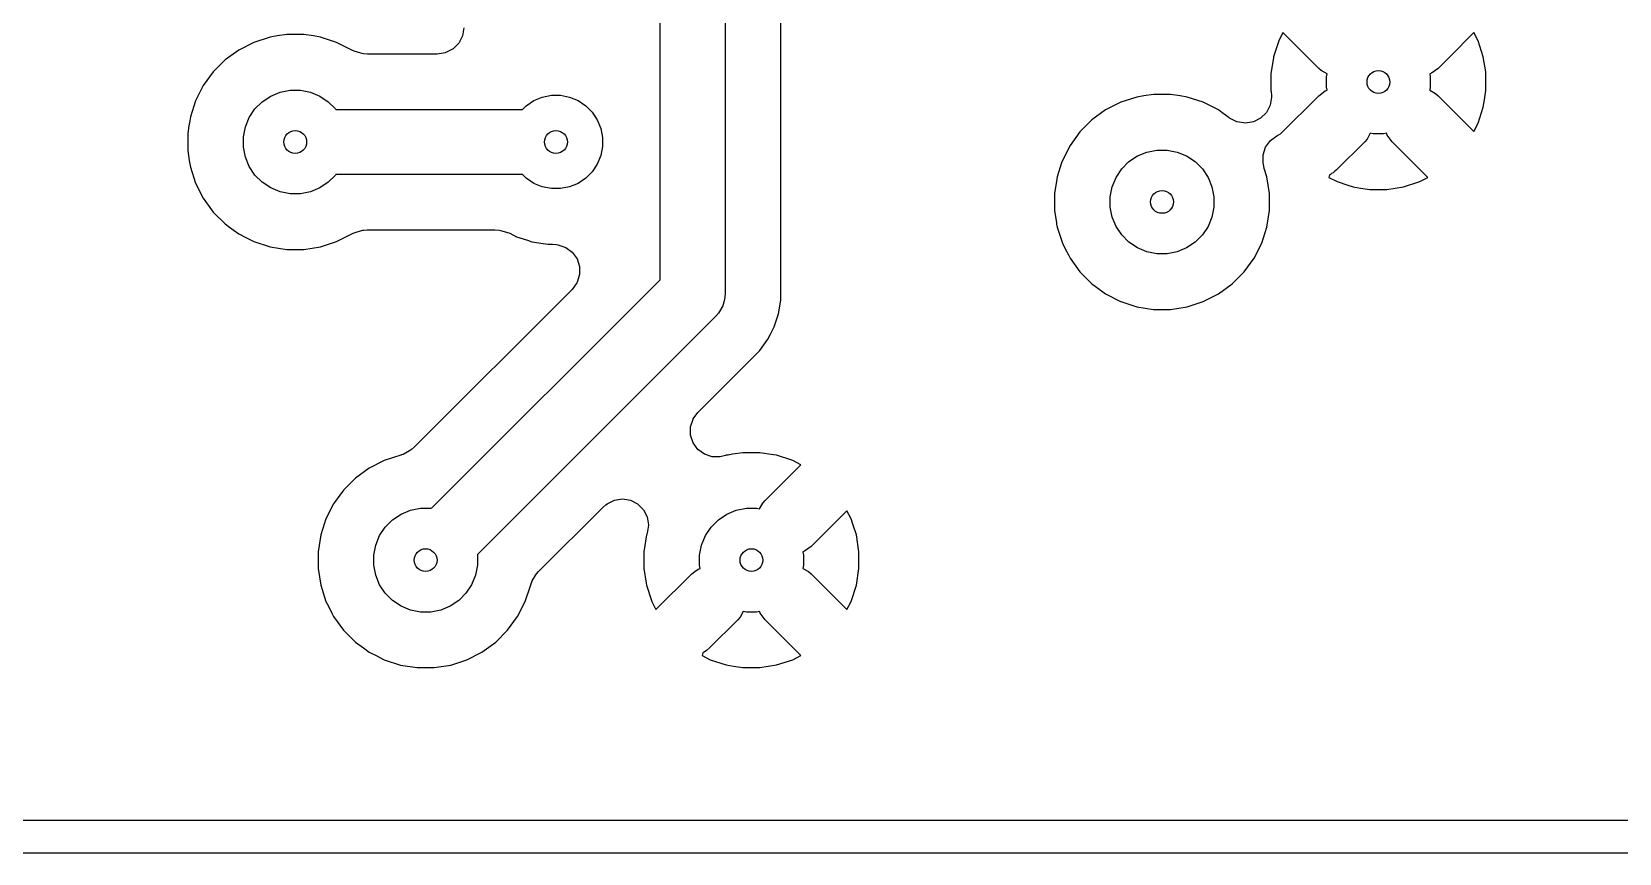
# Model space of a CAD drawing. Header units: millimetres. Extents: x 20 to 168, y -138 to -20.
# Drawn here: x 46.96 to 71.32, y -138 to -125.39 of the extents above; entities that cross this region are included whole.
import ezdxf

# ---------------------------------------------------------------- set-up
doc = ezdxf.new("R2010")
doc.units = ezdxf.units.MM
doc.layers.add('B.Cu', color=253, linetype='CONTINUOUS', true_color=0x83a598)
doc.layers.add('Edge.Cuts', color=40, linetype='CONTINUOUS', true_color=0xfabd2f)

msp = doc.modelspace()

# ---------------------------------------------------------------- linework, layer by layer
at = {"layer": 'B.Cu', "linetype": 'CONTINUOUS'}
for p, q in [((58.4484, -127.870103), (58.4484, -120.749868)), ((57.5979, -124.54), (57.5979, -129.4021)), ((56.5979, -129.194993), (56.5979, -125.04)), ((50.870103, -125.4295), (50.722409, -125.452892)), ((50.870104, -125.4295), (50.870103, -125.4295)), ((51.129896, -125.4295), (50.870104, -125.4295)), ((51.129897, -125.4295), (51.129896, -125.4295)), ((51.277591, -125.452892), (51.129897, -125.4295)), ((53.585168, -125.327353), (53.565637, -125.450651)), ((66.154552, -125.401661), (66.090881, -125.526626)), ((66.154553, -125.401661), (66.154552, -125.401661)), ((66.70354, -125.950648), (66.154553, -125.401661)), ((69.085445, -125.401661), (68.713485, -125.773622)), ((69.149113, -125.526617), (69.085445, -125.401661)), ((50.134948, -125.668365), (49.924773, -125.821066)), ((50.366419, -125.550424), (50.134948, -125.668365)), ((50.366425, -125.550421), (50.366419, -125.550424)), ((50.613503, -125.47014), (50.366425, -125.550421)), ((50.613511, -125.470138), (50.613503, -125.47014)), ((50.722407, -125.452892), (50.613511, -125.470138)), ((50.722409, -125.452892), (50.722407, -125.452892)), ((51.277592, -125.452892), (51.277591, -125.452891)), ((51.277591, -125.452891), (51.277591, -125.452892)), ((51.38649, -125.470138), (51.277592, -125.452892)), ((51.633573, -125.550421), (51.38649, -125.470138)), ((51.633575, -125.550422), (51.633573, -125.550421)), ((51.869975, -125.670874), (51.633575, -125.550422)), ((51.876792, -125.674266), (51.869975, -125.670874)), ((51.876827, -125.674283), (51.876792, -125.674266)), ((51.884141, -125.677624), (51.876827, -125.674283)), ((51.884096, -125.677723), (51.884141, -125.677624)), ((51.903911, -125.686859), (51.884096, -125.677723)), ((52.008556, -125.718605), (51.903911, -125.686859)), ((53.420688, -125.650148), (53.30949, -125.706809)), ((53.508961, -125.561878), (53.420688, -125.650148)), ((53.565637, -125.450651), (53.508961, -125.561878)), ((66.090881, -125.526626), (66.010629, -125.773618)), ((69.22937, -125.773622), (69.149113, -125.526617)), ((49.924773, -125.821066), (49.741066, -126.004773)), ((52.046328, -125.724588), (52.008556, -125.718605)), ((52.108743, -125.7295), (52.046328, -125.724588)), ((53.176485, -125.7295), (52.108743, -125.7295)), ((53.299782, -125.709964), (53.176485, -125.7295)), ((53.30949, -125.706809), (53.299782, -125.709964)), ((66.008469, -125.787259), (65.970001, -126.030142)), ((66.010629, -125.773618), (66.008469, -125.787259)), ((68.713485, -125.773622), (68.536467, -125.95064)), ((69.265981, -126.004773), (69.22937, -125.773622)), ((49.741066, -126.004773), (49.588365, -126.214948)), ((65.970001, -126.030142), (65.97, -126.030146)), ((65.97, -126.030146), (65.97, -126.289856)), ((66.742762, -125.985045), (66.70354, -125.950648)), ((66.833278, -126.034195), (66.742762, -125.985045)), ((66.823852, -126.081586), (66.833278, -126.034195)), ((66.823852, -126.238414), (66.823852, -126.081586)), ((68.435473, -126.024016), (68.406564, -126.033408)), ((68.406564, -126.033408), (68.416148, -126.081586)), ((68.416148, -126.081586), (68.416148, -126.238414)), ((68.536467, -125.95064), (68.435473, -126.024016)), ((69.269999, -126.030139), (69.265981, -126.004773)), ((69.27, -126.030142), (69.269999, -126.030139)), ((69.27, -126.289856), (69.27, -126.030142)), ((49.588365, -126.214948), (49.470424, -126.446419)), ((50.492485, -126.461592), (50.622883, -126.374463)), ((50.622883, -126.374463), (50.767772, -126.314448)), ((50.767772, -126.314448), (50.921586, -126.283852)), ((50.921586, -126.283852), (51.078414, -126.283852)), ((51.078414, -126.283852), (51.232228, -126.314448)), ((51.232228, -126.314448), (51.377117, -126.374463)), ((51.377117, -126.374463), (51.507515, -126.461592)), ((54.660594, -126.445017), (54.790995, -126.391003)), ((54.790995, -126.391003), (54.929428, -126.363467)), ((54.929428, -126.363467), (55.070572, -126.363467)), ((55.070572, -126.363467), (55.209005, -126.391003)), ((55.209005, -126.391003), (55.339406, -126.445017)), ((63.913503, -126.39014), (63.666425, -126.470421)), ((63.913511, -126.390138), (63.913503, -126.39014)), ((64.022407, -126.372892), (63.913511, -126.390138)), ((64.022409, -126.372892), (64.022407, -126.372892)), ((64.170103, -126.3495), (64.022409, -126.372892)), ((64.170104, -126.3495), (64.170103, -126.3495)), ((64.429896, -126.3495), (64.170104, -126.3495)), ((64.429897, -126.3495), (64.429896, -126.3495)), ((64.577591, -126.372892), (64.429897, -126.3495)), ((64.577592, -126.372892), (64.577591, -126.372891)), ((64.577591, -126.372891), (64.577591, -126.372892)), ((64.68649, -126.390138), (64.577592, -126.372892)), ((64.933573, -126.470421), (64.68649, -126.390138)), ((65.97741, -126.392305), (65.957882, -126.515603)), ((65.97, -126.289856), (65.9725, -126.305645)), ((65.9725, -126.305645), (65.97741, -126.368049)), ((65.97741, -126.368049), (65.97741, -126.392305)), ((66.116811, -126.95608), (66.703538, -126.369353)), ((66.703538, -126.369353), (66.804526, -126.295982)), ((66.804526, -126.295982), (66.833434, -126.286588)), ((66.833434, -126.286588), (66.823852, -126.238414)), ((68.416148, -126.238414), (68.40672, -126.285806)), ((68.40672, -126.285806), (68.497225, -126.334946)), ((68.497225, -126.334946), (68.536458, -126.369351)), ((68.536458, -126.369351), (69.085444, -126.918337)), ((69.246976, -126.435222), (69.27, -126.289856)), ((49.470421, -126.446425), (49.390138, -126.693508)), ((49.470424, -126.446419), (49.470421, -126.446425)), ((50.294463, -126.702883), (50.381592, -126.572485)), ((50.381592, -126.572485), (50.492485, -126.461592)), ((51.507515, -126.461592), (51.618408, -126.572485)), ((51.618408, -126.572485), (51.623429, -126.58)), ((51.623429, -126.58), (54.486669, -126.58)), ((54.486669, -126.58), (54.543237, -126.523432)), ((54.543237, -126.523432), (54.660594, -126.445017)), ((55.339406, -126.445017), (55.456763, -126.523432)), ((55.456763, -126.523432), (55.556568, -126.623237)), ((55.556568, -126.623237), (55.634983, -126.740594)), ((63.434948, -126.588365), (63.224773, -126.741066)), ((63.666419, -126.470424), (63.434948, -126.588365)), ((63.666425, -126.470421), (63.666419, -126.470424)), ((64.933579, -126.470424), (64.933573, -126.470421)), ((65.165049, -126.588364), (64.933579, -126.470424)), ((65.217965, -126.62681), (65.165049, -126.588364)), ((65.328693, -126.707259), (65.217965, -126.62681)), ((65.901208, -126.626831), (65.812936, -126.715103)), ((65.957882, -126.515603), (65.901208, -126.626831)), ((69.149114, -126.793379), (69.22937, -126.546377)), ((69.22937, -126.546377), (69.246976, -126.435222)), ((49.367826, -126.834394), (49.3495, -126.950103)), ((49.380467, -126.754579), (49.367826, -126.834394)), ((49.390138, -126.693508), (49.380467, -126.754578)), ((49.380467, -126.754578), (49.380467, -126.754579)), ((50.203852, -127.001586), (50.234448, -126.847772)), ((50.234448, -126.847772), (50.294463, -126.702883)), ((55.634983, -126.740594), (55.688997, -126.870995)), ((55.688997, -126.870995), (55.716533, -127.009428)), ((63.224773, -126.741066), (63.041066, -126.924773)), ((65.335936, -126.712521), (65.328693, -126.707259)), ((65.335953, -126.712533), (65.335936, -126.712521)), ((65.447181, -126.769199), (65.335953, -126.712533)), ((65.454795, -126.771673), (65.447181, -126.769199)), ((65.455132, -126.771783), (65.454795, -126.771673)), ((65.57841, -126.791305), (65.455132, -126.771783)), ((65.701708, -126.771777), (65.57841, -126.791305)), ((65.812936, -126.715103), (65.701708, -126.771777)), ((69.085445, -126.918337), (69.149112, -126.793384)), ((69.149112, -126.793384), (69.149114, -126.793379)), ((49.3495, -126.950103), (49.3495, -127.209897)), ((50.203852, -127.158414), (50.203852, -127.001586)), ((55.716533, -127.150572), (55.688997, -127.289005)), ((55.716533, -127.009428), (55.716533, -127.150572)), ((62.888365, -127.134948), (62.770424, -127.366419)), ((63.041066, -126.924773), (62.888365, -127.134948)), ((65.889076, -127.157668), (65.962449, -127.056672)), ((65.962449, -127.056672), (66.063341, -126.983345)), ((66.063341, -126.983345), (66.116808, -126.956081)), ((66.116808, -126.956081), (66.116808, -126.95608)), ((66.116808, -126.95608), (66.116811, -126.95608)), ((67.410641, -127.076464), (66.978522, -127.508583)), ((67.445046, -127.037234), (67.410641, -127.076464)), ((67.494193, -126.94672), (67.445046, -127.037234)), ((67.541586, -126.956148), (67.494193, -126.94672)), ((67.698414, -126.956148), (67.541586, -126.956148)), ((67.74659, -126.946564), (67.698414, -126.956148)), ((67.755983, -126.975473), (67.74659, -126.946564)), ((67.829356, -127.076463), (67.755983, -126.975473)), ((68.378337, -127.625444), (67.829356, -127.076463)), ((69.085444, -126.918337), (69.085445, -126.918337)), ((49.3495, -127.209897), (49.362085, -127.289358)), ((49.362085, -127.289358), (49.374292, -127.366429)), ((49.374292, -127.366429), (49.374292, -127.366431)), ((49.374292, -127.366431), (49.390138, -127.466487)), ((50.234448, -127.312228), (50.203852, -127.158414)), ((50.294463, -127.457117), (50.234448, -127.312228)), ((55.688997, -127.289005), (55.634983, -127.419406)), ((62.770421, -127.366427), (62.758617, -127.402756)), ((62.770422, -127.366424), (62.770421, -127.366427)), ((62.770424, -127.366419), (62.770422, -127.366422)), ((62.770422, -127.366422), (62.770422, -127.366424)), ((63.681592, -127.492485), (63.792485, -127.381592)), ((63.792485, -127.381592), (63.922883, -127.294463)), ((63.922883, -127.294463), (64.067772, -127.234448)), ((64.067772, -127.234448), (64.221586, -127.203852)), ((64.221586, -127.203852), (64.378414, -127.203852)), ((64.378414, -127.203852), (64.532228, -127.234448)), ((64.532228, -127.234448), (64.677117, -127.294463)), ((64.677117, -127.294463), (64.807515, -127.381592)), ((64.807515, -127.381592), (64.918408, -127.492485)), ((65.849832, -127.365569), (65.850505, -127.361319)), ((65.850505, -127.369819), (65.849832, -127.365569)), ((65.850503, -127.276393), (65.889076, -127.157668)), ((65.850505, -127.361319), (65.850503, -127.276393)), ((65.850505, -127.401219), (65.850505, -127.369819)), ((49.390138, -127.466487), (49.39014, -127.466495)), ((49.39014, -127.466495), (49.470359, -127.71338)), ((50.381592, -127.587515), (50.294463, -127.457117)), ((50.492485, -127.698408), (50.381592, -127.587515)), ((51.618408, -127.587515), (51.507515, -127.698408)), ((51.623429, -127.58), (51.618408, -127.587515)), ((54.486669, -127.58), (51.623429, -127.58)), ((54.543237, -127.636568), (54.486669, -127.58)), ((54.660594, -127.714983), (54.543237, -127.636568)), ((55.456763, -127.636568), (55.339406, -127.714983)), ((55.556568, -127.536763), (55.456763, -127.636568)), ((55.634983, -127.419406), (55.556568, -127.536763)), ((62.690139, -127.613505), (62.678164, -127.689111)), ((62.758617, -127.402756), (62.690139, -127.613505)), ((63.534448, -127.767772), (63.594463, -127.622883)), ((63.594463, -127.622883), (63.681592, -127.492485)), ((64.918408, -127.492485), (65.005537, -127.622883)), ((65.005537, -127.622883), (65.065552, -127.767772)), ((65.854748, -127.428003), (65.850505, -127.401219)), ((65.867816, -127.484005), (65.854748, -127.428003)), ((65.868957, -127.486317), (65.867816, -127.484005)), ((65.86936, -127.488862), (65.868957, -127.486317)), ((65.90986, -127.613507), (65.86936, -127.488862)), ((65.9505, -127.870103), (65.90986, -127.613507)), ((66.871641, -127.583871), (66.86166, -127.625444)), ((66.86166, -127.625444), (66.861661, -127.625444)), ((66.861661, -127.625445), (66.86166, -127.625445)), ((66.86166, -127.625445), (66.986617, -127.689113)), ((66.861661, -127.625444), (66.861661, -127.625445)), ((66.877532, -127.581957), (66.871641, -127.583871)), ((66.900886, -127.564989), (66.877532, -127.581957)), ((66.926772, -127.552214), (66.900886, -127.564989)), ((66.951071, -127.528527), (66.926772, -127.552214)), ((66.978522, -127.508583), (66.951071, -127.528527)), ((68.253384, -127.689112), (68.378337, -127.625445)), ((68.378337, -127.625445), (68.378337, -127.625444)), ((49.470359, -127.71338), (49.470421, -127.713572)), ((49.470421, -127.713572), (49.470422, -127.713575)), ((49.470422, -127.713575), (49.588365, -127.94505)), ((50.622883, -127.785537), (50.492485, -127.698408)), ((50.767772, -127.845552), (50.622883, -127.785537)), ((50.921586, -127.876148), (50.767772, -127.845552)), ((51.078414, -127.876148), (50.921586, -127.876148)), ((51.232228, -127.845552), (51.078414, -127.876148)), ((51.377117, -127.785537), (51.232228, -127.845552)), ((51.507515, -127.698408), (51.377117, -127.785537)), ((54.790995, -127.768997), (54.660594, -127.714983)), ((54.929428, -127.796533), (54.790995, -127.768997)), ((55.070572, -127.796533), (54.929428, -127.796533)), ((55.209005, -127.768997), (55.070572, -127.796533)), ((55.339406, -127.714983), (55.209005, -127.768997)), ((58.4484, -129.274989), (58.4484, -127.870103)), ((62.674291, -127.713572), (62.6495, -127.870103)), ((62.6495, -127.870103), (62.6495, -128.129897)), ((62.678165, -127.689112), (62.674291, -127.713572)), ((62.678164, -127.689111), (62.678165, -127.689112)), ((63.503852, -127.921586), (63.534448, -127.767772)), ((65.065552, -127.767772), (65.096148, -127.921586)), ((65.9505, -128.129897), (65.9505, -127.870103)), ((66.986617, -127.689113), (67.151287, -127.742617)), ((67.151287, -127.742617), (67.233621, -127.76937)), ((67.233621, -127.76937), (67.344493, -127.78693)), ((67.344493, -127.78693), (67.490142, -127.809999)), ((67.490142, -127.809999), (67.490144, -127.81)), ((67.490144, -127.81), (67.749855, -127.81)), ((67.749855, -127.81), (67.749857, -127.81)), ((67.749857, -127.809999), (68.006377, -127.76937)), ((67.749857, -127.81), (67.749857, -127.809999)), ((68.006377, -127.76937), (68.253379, -127.689114)), ((68.253379, -127.689114), (68.253384, -127.689112)), ((49.588365, -127.94505), (49.588366, -127.945051)), ((49.588366, -127.945051), (49.741069, -128.155229)), ((63.503852, -128.078414), (63.503852, -127.921586)), ((63.534448, -128.232228), (63.503852, -128.078414)), ((65.096148, -128.078414), (65.065552, -128.232228)), ((65.096148, -127.921586), (65.096148, -128.078414)), ((49.741069, -128.155229), (49.924771, -128.338931)), ((49.924771, -128.338931), (49.924774, -128.338933)), ((49.924774, -128.338933), (49.990236, -128.386494)), ((62.6495, -128.129897), (62.67998, -128.322344)), ((62.67998, -128.322344), (62.682802, -128.340164)), ((62.682802, -128.340164), (62.682803, -128.340174)), ((62.682803, -128.340174), (62.690138, -128.38649)), ((63.594463, -128.377117), (63.534448, -128.232228)), ((65.065552, -128.232228), (65.005537, -128.377117)), ((65.90986, -128.386493), (65.9505, -128.129897)), ((49.990236, -128.386494), (50.134949, -128.491634)), ((50.134949, -128.491634), (50.240558, -128.545445)), ((50.240558, -128.545445), (50.366426, -128.609578)), ((50.366426, -128.609578), (50.366427, -128.609579)), ((50.366427, -128.609579), (50.613499, -128.689858)), ((51.386493, -128.68986), (51.633572, -128.609579)), ((51.633572, -128.609579), (51.85905, -128.494691)), ((51.85905, -128.494691), (51.887459, -128.481594)), ((51.887459, -128.481594), (51.933198, -128.462647)), ((51.933198, -128.462647), (52.039004, -128.435038)), ((52.039004, -128.435038), (52.053986, -128.433265)), ((52.053986, -128.433265), (52.100877, -128.4305)), ((52.100877, -128.4305), (54.06399, -128.4305)), ((54.06399, -128.4305), (54.126398, -128.43541)), ((54.126398, -128.43541), (54.17197, -128.442628)), ((54.17197, -128.442628), (54.290686, -128.481199)), ((54.290686, -128.481199), (54.397137, -128.535439)), ((54.397137, -128.535439), (54.443887, -128.550629)), ((54.443887, -128.550629), (54.562425, -128.589145)), ((54.562425, -128.589145), (54.562426, -128.589145)), ((54.562426, -128.589145), (54.630828, -128.61137)), ((54.630828, -128.61137), (54.632202, -128.611823)), ((54.632202, -128.611823), (54.63224, -128.611829)), ((54.63224, -128.611829), (54.876399, -128.6505)), ((62.690138, -128.38649), (62.770422, -128.633576)), ((63.681592, -128.507515), (63.594463, -128.377117)), ((63.792485, -128.618408), (63.681592, -128.507515)), ((64.918408, -128.507515), (64.807515, -128.618408)), ((65.005537, -128.377117), (64.918408, -128.507515)), ((65.829579, -128.633572), (65.90986, -128.386493)), ((50.613499, -128.689858), (50.613502, -128.689858)), ((50.613502, -128.689858), (50.613507, -128.68986)), ((50.613507, -128.68986), (50.870103, -128.7305)), ((50.870103, -128.7305), (50.870106, -128.7305)), ((50.870106, -128.7305), (51.129894, -128.7305)), ((51.129894, -128.7305), (51.129897, -128.7305)), ((51.129897, -128.7305), (51.386493, -128.68986)), ((54.876399, -128.6505), (54.876402, -128.6505)), ((54.876402, -128.6505), (54.944931, -128.6505)), ((54.944931, -128.6505), (55.007347, -128.655412)), ((55.007347, -128.655412), (55.031302, -128.659206)), ((55.031302, -128.659206), (55.150027, -128.697782)), ((55.150027, -128.697782), (55.25102, -128.771157)), ((55.25102, -128.771157), (55.324397, -128.87215)), ((62.770422, -128.633576), (62.770425, -128.633582)), ((62.770425, -128.633582), (62.819553, -128.73)), ((62.819553, -128.73), (62.86285, -128.814974)), ((62.86285, -128.814974), (62.888366, -128.865051)), ((63.922883, -128.705537), (63.792485, -128.618408)), ((64.067772, -128.765552), (63.922883, -128.705537)), ((64.221586, -128.796148), (64.067772, -128.765552)), ((64.378414, -128.796148), (64.221586, -128.796148)), ((64.532228, -128.765552), (64.378414, -128.796148)), ((64.677117, -128.705537), (64.532228, -128.765552)), ((64.807515, -128.618408), (64.677117, -128.705537)), ((65.711634, -128.865051), (65.829579, -128.633572)), ((55.324397, -128.87215), (55.362973, -128.990875)), ((55.362973, -128.990875), (55.362974, -129.11571)), ((62.888366, -128.865051), (63.041069, -129.075229)), ((63.041069, -129.075229), (63.224771, -129.258931)), ((65.375229, -129.258931), (65.558931, -129.075229)), ((65.558931, -129.075229), (65.711634, -128.865051)), ((55.247228, -129.342875), (52.82905, -131.761051)), ((53.087278, -132.705615), (56.5979, -129.194993)), ((55.247241, -129.342862), (55.247228, -129.342875)), ((55.320613, -129.241865), (55.247241, -129.342862)), ((55.324406, -129.23442), (55.320613, -129.241865)), ((55.362974, -129.11571), (55.324406, -129.23442)), ((58.448401, -129.275051), (58.4484, -129.274989)), ((58.448401, -129.281668), (58.448401, -129.275051)), ((58.448401, -129.295813), (58.448401, -129.281668)), ((58.448401, -129.508386), (58.448401, -129.295813)), ((63.224771, -129.258931), (63.275535, -129.295813)), ((63.275535, -129.295813), (63.434949, -129.411634)), ((65.165051, -129.411634), (65.375229, -129.258931)), ((57.573733, -129.541592), (57.55984, -129.593442)), ((57.593623, -129.467363), (57.573733, -129.541592)), ((57.5979, -129.4021), (57.593623, -129.467347)), ((57.593623, -129.467347), (57.593623, -129.467363)), ((58.415146, -129.718343), (58.448401, -129.508386)), ((63.434949, -129.411634), (63.660628, -129.526624)), ((63.660628, -129.526624), (63.666428, -129.529579)), ((63.666428, -129.529579), (63.666429, -129.529579)), ((63.666429, -129.529579), (63.666433, -129.529581)), ((63.666433, -129.529581), (63.913499, -129.609858)), ((64.686493, -129.60986), (64.933572, -129.529579)), ((64.933572, -129.529579), (65.165051, -129.411634)), ((57.451454, -129.755653), (53.794384, -133.412721)), ((57.494561, -129.706496), (57.451454, -129.755653)), ((57.494577, -129.706481), (57.494561, -129.706496)), ((57.55984, -129.593442), (57.494577, -129.706481)), ((58.349457, -129.920512), (58.415146, -129.718343)), ((63.913499, -129.609858), (63.913502, -129.609858)), ((63.913502, -129.609858), (63.913507, -129.60986)), ((63.913507, -129.60986), (64.170103, -129.6505)), ((64.170103, -129.6505), (64.170106, -129.6505)), ((64.170106, -129.6505), (64.429894, -129.6505)), ((64.429894, -129.6505), (64.429895, -129.6505)), ((64.429895, -129.6505), (64.429897, -129.6505)), ((64.429897, -129.6505), (64.686493, -129.60986)), ((58.252951, -130.109916), (58.293597, -130.030144)), ((58.293597, -130.030144), (58.349457, -129.920512)), ((57.977692, -130.432204), (58.128004, -130.281892)), ((58.128004, -130.281892), (58.252951, -130.109916)), ((57.178963, -131.230929), (57.977688, -130.432206)), ((57.977688, -130.432206), (57.977692, -130.432204)), ((57.10559, -131.33192), (57.178963, -131.230929)), ((57.064525, -131.580352), (57.064528, -131.455518)), ((57.064528, -131.455518), (57.103101, -131.336805)), ((57.103101, -131.336805), (57.10559, -131.33192)), ((52.82905, -131.761051), (52.781444, -131.801711)), ((57.103098, -131.699078), (57.064525, -131.580352)), ((57.176471, -131.800073), (57.103098, -131.699078)), ((52.366421, -131.970422), (52.134948, -132.088365)), ((52.366458, -131.970409), (52.366421, -131.970422)), ((52.618834, -131.888407), (52.366458, -131.970409)), ((52.627345, -131.885535), (52.618834, -131.888407)), ((52.627365, -131.885528), (52.627345, -131.885535)), ((52.633662, -131.883245), (52.627365, -131.885528)), ((52.633669, -131.883262), (52.633662, -131.883245)), ((52.654079, -131.875732), (52.633669, -131.883262)), ((52.750502, -131.824192), (52.654079, -131.875732)), ((52.781444, -131.801711), (52.750502, -131.824192)), ((57.277463, -131.873452), (57.176471, -131.800073)), ((57.396187, -131.912031), (57.277463, -131.873452)), ((57.521021, -131.912034), (57.396187, -131.912031)), ((57.542125, -131.908692), (57.521021, -131.912034)), ((57.603022, -131.894072), (57.542125, -131.908692)), ((57.613612, -131.89063), (57.603022, -131.894072)), ((57.64463, -131.885718), (57.613612, -131.89063)), ((57.644632, -131.885718), (57.64463, -131.885718)), ((57.7101, -131.875348), (57.644632, -131.885718)), ((57.870145, -131.85), (57.7101, -131.875348)), ((58.129864, -131.85), (57.870145, -131.85)), ((58.129866, -131.85), (58.129864, -131.85)), ((58.338482, -131.883043), (58.129866, -131.85)), ((58.338498, -131.883045), (58.338482, -131.883043)), ((58.3385, -131.883046), (58.338498, -131.883045)), ((58.38637, -131.890627), (58.3385, -131.883046)), ((58.386375, -131.890628), (58.38637, -131.890627)), ((58.386378, -131.890629), (58.386375, -131.890628)), ((58.386385, -131.890631), (58.386378, -131.890629)), ((58.633382, -131.970886), (58.386384, -131.890631)), ((58.386384, -131.890631), (58.386385, -131.890631)), ((58.758336, -132.034552), (58.633382, -131.970886)), ((51.924773, -132.241066), (51.741066, -132.424773)), ((52.134948, -132.088365), (51.924773, -132.241066)), ((58.209354, -132.583538), (58.758337, -132.034554)), ((58.758337, -132.034553), (58.758336, -132.034552)), ((58.758337, -132.034554), (58.758337, -132.034553)), ((51.741066, -132.424773), (51.588365, -132.634948)), ((51.588365, -132.634948), (51.470424, -132.866419)), ((52.622883, -132.794463), (52.767772, -132.734448)), ((52.767772, -132.734448), (52.921586, -132.703852)), ((52.921586, -132.703852), (53.078414, -132.703852)), ((53.078414, -132.703852), (53.087278, -132.705615)), ((54.733371, -133.676521), (55.719972, -132.68992)), ((55.719972, -132.68992), (55.76758, -132.64926)), ((55.76758, -132.64926), (55.784875, -132.636696)), ((55.784875, -132.636696), (55.896105, -132.580025)), ((55.896105, -132.580025), (56.019403, -132.5605)), ((56.019403, -132.5605), (56.1427, -132.580031)), ((56.1427, -132.580031), (56.253927, -132.636708)), ((56.253927, -132.636708), (56.342197, -132.724982)), ((56.342197, -132.724982), (56.398868, -132.836212)), ((57.622883, -132.794463), (57.767772, -132.734448)), ((57.767772, -132.734448), (57.921586, -132.703852)), ((57.921586, -132.703852), (58.078414, -132.703852)), ((58.078414, -132.703852), (58.125804, -132.713278)), ((58.125804, -132.713278), (58.174955, -132.622762)), ((58.174955, -132.622762), (58.209354, -132.583538)), ((59.465445, -132.741661), (59.093485, -133.113622)), ((59.529113, -132.866617), (59.465445, -132.741661)), ((51.470421, -132.866425), (51.390138, -133.113508)), ((51.470424, -132.866419), (51.470421, -132.866425)), ((52.294463, -133.122883), (52.381592, -132.992485)), ((52.381592, -132.992485), (52.492485, -132.881592)), ((52.492485, -132.881592), (52.622883, -132.794463)), ((56.418393, -132.964976), (56.398865, -133.088274)), ((56.398868, -132.836212), (56.418393, -132.9595)), ((56.418393, -132.9595), (56.418393, -132.964976)), ((57.294463, -133.122883), (57.381592, -132.992485)), ((57.381592, -132.992485), (57.492485, -132.881592)), ((57.492485, -132.881592), (57.622883, -132.794463)), ((59.561072, -132.964976), (59.529113, -132.866617)), ((59.60937, -133.11362), (59.561072, -132.964976)), ((51.390138, -133.113508), (51.3495, -133.370102)), ((52.234448, -133.267772), (52.294463, -133.122883)), ((56.39063, -133.11362), (56.35, -133.370144)), ((56.398863, -133.088279), (56.390629, -133.113616)), ((56.390629, -133.113616), (56.39063, -133.113616)), ((56.39063, -133.113616), (56.39063, -133.113617)), ((56.39063, -133.113617), (56.39063, -133.11362)), ((56.398865, -133.088274), (56.398863, -133.088279)), ((57.234448, -133.267772), (57.294463, -133.122883)), ((59.093485, -133.113622), (58.916467, -133.29064)), ((59.60937, -133.113622), (59.60937, -133.11362)), ((59.65, -133.370144), (59.60937, -133.113622)), ((51.3495, -133.370102), (51.3495, -133.629896)), ((52.203852, -133.421586), (52.234448, -133.267772)), ((52.203852, -133.578414), (52.203852, -133.421586)), ((53.794384, -133.412721), (53.796148, -133.421586)), ((53.796148, -133.421586), (53.796148, -133.578414)), ((56.35, -133.370144), (56.35, -133.629855)), ((57.203852, -133.421586), (57.234448, -133.267772)), ((57.203852, -133.578414), (57.203852, -133.421586)), ((58.815473, -133.364016), (58.786564, -133.373408)), ((58.786564, -133.373408), (58.796148, -133.421586)), ((58.796148, -133.421586), (58.796148, -133.578414)), ((58.916467, -133.29064), (58.815473, -133.364016)), ((59.65, -133.629855), (59.65, -133.370144)), ((51.3495, -133.629896), (51.390138, -133.88649)), ((52.234448, -133.732228), (52.203852, -133.578414)), ((53.796148, -133.578414), (53.765552, -133.732228)), ((54.637554, -133.8178), (54.692827, -133.723488)), ((54.692827, -133.723488), (54.702166, -133.71164)), ((54.702166, -133.71164), (54.733371, -133.676521)), ((56.35, -133.629855), (56.385215, -133.852195)), ((56.534554, -134.258337), (57.083534, -133.709357)), ((57.083534, -133.709357), (57.133208, -133.673267)), ((57.133208, -133.673267), (57.18272, -133.636909)), ((57.18272, -133.636909), (57.183695, -133.636586)), ((57.183695, -133.636586), (57.184526, -133.635983)), ((57.184526, -133.635983), (57.213434, -133.626589)), ((57.213434, -133.626589), (57.203852, -133.578414)), ((58.796148, -133.578414), (58.78672, -133.625806)), ((58.78672, -133.625806), (58.877225, -133.674946)), ((58.877225, -133.674946), (58.916458, -133.709351)), ((58.916458, -133.709351), (59.465444, -134.258337)), ((59.60937, -133.886377), (59.65, -133.629855)), ((51.390138, -133.88649), (51.470423, -134.133579)), ((52.294463, -133.877117), (52.234448, -133.732228)), ((52.381592, -134.007515), (52.294463, -133.877117)), ((53.705537, -133.877117), (53.618408, -134.007515)), ((53.765552, -133.732228), (53.705537, -133.877117)), ((54.529579, -134.133572), (54.60778, -133.892892)), ((54.60778, -133.892892), (54.61861, -133.863536)), ((54.61861, -133.863536), (54.637554, -133.8178)), ((56.385215, -133.852195), (56.39063, -133.886382)), ((56.39063, -133.886382), (56.470885, -134.13338)), ((59.529114, -134.133379), (59.60937, -133.886377)), ((51.470423, -134.133579), (51.470424, -134.13358)), ((51.470424, -134.13358), (51.488834, -134.169711)), ((51.488834, -134.169711), (51.507886, -134.207102)), ((51.507886, -134.207102), (51.507888, -134.207107)), ((51.507888, -134.207107), (51.507889, -134.207107)), ((51.507889, -134.207107), (51.563104, -134.315473)), ((52.492485, -134.118408), (52.381592, -134.007515)), ((52.622883, -134.205537), (52.492485, -134.118408)), ((52.767772, -134.265552), (52.622883, -134.205537)), ((53.377117, -134.205537), (53.232228, -134.265552)), ((53.507515, -134.118408), (53.377117, -134.205537)), ((53.618408, -134.007515), (53.507515, -134.118408)), ((54.411634, -134.365051), (54.529579, -134.133572)), ((56.470885, -134.13338), (56.534552, -134.258336)), ((59.465445, -134.258337), (59.529112, -134.133384)), ((59.529112, -134.133384), (59.529114, -134.133379)), ((51.563104, -134.315473), (51.588366, -134.365051)), ((51.588366, -134.365051), (51.741069, -134.575229)), ((52.921586, -134.296148), (52.767772, -134.265552)), ((53.078414, -134.296148), (52.921586, -134.296148)), ((53.232228, -134.265552), (53.078414, -134.296148)), ((54.258931, -134.575229), (54.411634, -134.365051)), ((56.534552, -134.258336), (56.534553, -134.258337)), ((56.534553, -134.258337), (56.534554, -134.258337)), ((57.790641, -134.416464), (57.358522, -134.848583)), ((57.825046, -134.377234), (57.790641, -134.416464)), ((57.874193, -134.28672), (57.825046, -134.377234)), ((57.921586, -134.296148), (57.874193, -134.28672)), ((58.078414, -134.296148), (57.921586, -134.296148)), ((58.12659, -134.286564), (58.078414, -134.296148)), ((58.135983, -134.315473), (58.12659, -134.286564)), ((58.209356, -134.416463), (58.135983, -134.315473)), ((58.758337, -134.965444), (58.209356, -134.416463)), ((59.465444, -134.258337), (59.465445, -134.258337)), ((51.741069, -134.575229), (51.924771, -134.758931)), ((54.075229, -134.758931), (54.258931, -134.575229)), ((51.924771, -134.758931), (52.048164, -134.848581)), ((52.048164, -134.848581), (52.134949, -134.911634)), ((52.134949, -134.911634), (52.240558, -134.965445)), ((53.633572, -135.029579), (53.865051, -134.911634)), ((53.865051, -134.911634), (54.075229, -134.758931)), ((57.251641, -134.923871), (57.24166, -134.965444)), ((57.257532, -134.921957), (57.251641, -134.923871)), ((57.258362, -134.921353), (57.257532, -134.921957)), ((57.259338, -134.921031), (57.258362, -134.921353)), ((57.308802, -134.884707), (57.259338, -134.921031)), ((57.358522, -134.848583), (57.308802, -134.884707)), ((52.240558, -134.965445), (52.366426, -135.029578)), ((52.366426, -135.029578), (52.366427, -135.029579)), ((52.366427, -135.029579), (52.613499, -135.109858)), ((52.613499, -135.109858), (52.613502, -135.109858)), ((52.613502, -135.109858), (52.613507, -135.10986)), ((52.613507, -135.10986), (52.870103, -135.1505)), ((52.870103, -135.1505), (52.870106, -135.1505)), ((52.870106, -135.1505), (53.129894, -135.1505)), ((53.129894, -135.1505), (53.129897, -135.1505)), ((53.129897, -135.1505), (53.386493, -135.10986)), ((53.386493, -135.10986), (53.633572, -135.029579)), ((57.24166, -134.965444), (57.241661, -134.965444)), ((57.241661, -134.965445), (57.24166, -134.965445)), ((57.24166, -134.965445), (57.366617, -135.029113)), ((57.241661, -134.965444), (57.241661, -134.965445)), ((57.366617, -135.029113), (57.531287, -135.082617)), ((57.531287, -135.082617), (57.613621, -135.10937)), ((57.613621, -135.10937), (57.724493, -135.12693)), ((57.724493, -135.12693), (57.870142, -135.149999)), ((57.870142, -135.149999), (57.870144, -135.15)), ((57.870144, -135.15), (58.129855, -135.15)), ((58.129855, -135.15), (58.129857, -135.15)), ((58.129857, -135.149999), (58.386377, -135.10937)), ((58.129857, -135.15), (58.129857, -135.149999)), ((58.386377, -135.10937), (58.633379, -135.029114)), ((58.633379, -135.029114), (58.633384, -135.029112)), ((58.633384, -135.029112), (58.758337, -134.965445)), ((58.758337, -134.965445), (58.758337, -134.965444)), ((167.069098, -137.4995), (20.930902, -137.4995))]:
    msp.add_line(p, q, dxfattribs=at)
at = {"layer": 'B.Cu'}
for centre in [(67.62, -126.16), (67.62, -126.16), (51, -127.08), (51, -127.08), (55, -127.08), (55, -127.08), (64.3, -128), (64.3, -128), (53, -133.5), (53, -133.5), (58, -133.5), (58, -133.5)]:
    msp.add_circle(centre, 0.175, dxfattribs=at)
at = {"layer": 'Edge.Cuts', "linetype": 'CONTINUOUS'}
msp.add_line((168, -138), (20, -138), dxfattribs=at)
at = {"layer": 'Edge.Cuts'}
for centre in [(67.62, -126.16), (51, -127.08), (55, -127.08), (64.3, -128), (53, -133.5), (58, -133.5)]:
    msp.add_circle(centre, 0.175, dxfattribs=at)

doc.saveas('drawing.dxf')
